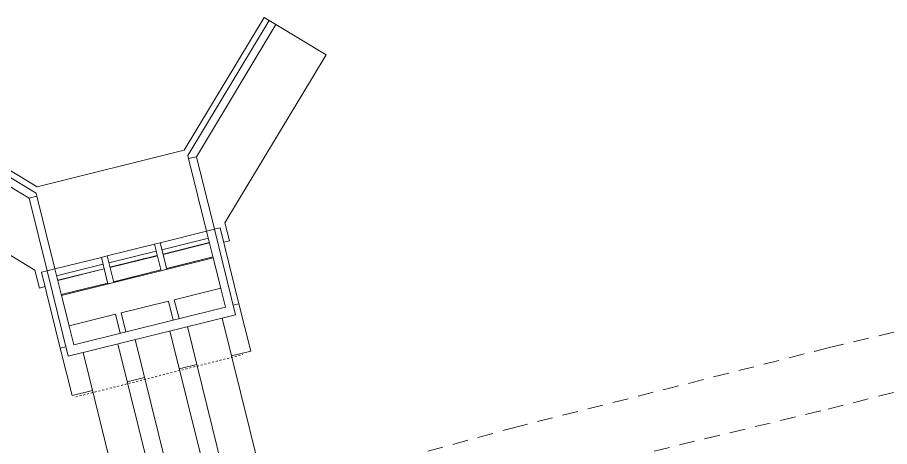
# Model space of a CAD drawing. Header units: metres. Extents: x -703672 to 3951284, y -4124475 to 4104628.
# Drawn here: x 327604.53 to 327649.16, y 4104424.47 to 4104446.43 of the extents above; entities that cross this region are included whole.
import ezdxf

# ---------------------------------------------------------------- set-up
doc = ezdxf.new("R2010")
doc.units = ezdxf.units.M
doc.header["$MEASUREMENT"] = 0
doc.linetypes.add('DGN Style 2', pattern=[1.328383, 0.79703, -0.531353])
doc.linetypes.add('DGN Style 4', pattern=[0.014126, 0.007063, -0.003532, 0, -0.003532])
for name, color, linetype, lineweight in [('V-ROAD-ASPH', 9, 'Continuous', 0), ('V-SITE-STRC', 253, 'Continuous', 0), ('V-TOPO-BKLN', 7, 'DGN Style 4', 0)]:
    doc.layers.add(name, color=color, linetype=linetype, lineweight=lineweight)

msp = doc.modelspace()

# ---------------------------------------------------------------- linework, layer by layer
at = {"layer": 'V-ROAD-ASPH', "linetype": 'DGN Style 2'}
for points in [[(327616.56127, 4104421.76933, 11.88183), (327629.85397, 4104425.41754, 11.7891), (327646.02421, 4104429.51911, 11.61845), (327659.83089, 4104432.82928, 11.64519), (327677.7854, 4104437.4557, 11.56353), (327691.30977, 4104440.75262, 11.62557), (327706.26267, 4104444.60241, 11.6212)], [(327617.0288, 4104419.25307, 11.93418), (327630.65935, 4104422.68353, 11.79941), (327646.01249, 4104426.38744, 11.63593), (327663.92882, 4104430.94748, 11.65549), (327677.98853, 4104434.69201, 11.604), (327691.68205, 4104438.12317, 11.67057), (327706.96406, 4104441.85363, 11.62433)]]:
    msp.add_polyline3d(points, dxfattribs=at)
at = {"layer": 'V-SITE-STRC'}
for p, q in [((327613.05649, 4104439.63134, 7.8695), (327617.15258, 4104446.42935, 7.90311)), ((327613.24931, 4104439.37008, 7.8706), (327617.40953, 4104446.27452, 7.90473)), ((327617.15258, 4104446.42935, 7.90311), (327617.40953, 4104446.27452, 7.90473)), ((327617.7607, 4104446.06292, 7.90695), (327617.40953, 4104446.27452, 7.90473)), ((327613.68812, 4104439.30393, 7.87354), (327617.7607, 4104446.06292, 7.90695)), ((327617.7607, 4104446.06292, 7.90695), (327620.33022, 4104444.51459, 7.92319)), ((327620.33022, 4104444.51459, 7.92319), (327615.14728, 4104435.91282, 7.88067)), ((327598.73524, 4104441.86172, 7.77366), (327605.53312, 4104437.76549, 7.81663)), ((327605.48472, 4104437.4444, 7.81603), (327598.58041, 4104441.60476, 7.77239)), ((327605.12767, 4104437.18088, 7.81337), (327598.36881, 4104441.25359, 7.77066)), ((327605.53312, 4104437.76549, 7.81663), (327613.05649, 4104439.63134, 7.8695)), ((327613.24931, 4104439.37008, 7.8706), (327613.29019, 4104439.20524, 7.87074)), ((327613.68812, 4104439.30393, 7.87354), (327613.29019, 4104439.20524, 7.87074)), ((327613.29019, 4104439.20524, 7.87074), (327614.21214, 4104435.48769, 7.87394)), ((327613.68812, 4104439.30393, 7.87354), (327614.61008, 4104435.58638, 7.87674)), ((327605.42214, 4104433.50092, 7.81232), (327596.82054, 4104438.68402, 7.75795)), ((327605.48472, 4104437.4444, 7.81603), (327605.5256, 4104437.27957, 7.81617)), ((327605.5256, 4104437.27957, 7.81617), (327605.12767, 4104437.18088, 7.81337)), ((327605.12767, 4104437.18088, 7.81337), (327606.04962, 4104433.46332, 7.81657)), ((327605.5256, 4104437.27957, 7.81617), (327606.44756, 4104433.56201, 7.81937)), ((327614.21214, 4104435.48769, 7.87394), (327614.61008, 4104435.58638, 7.87674)), ((327614.90125, 4104435.65859, 7.87878), (327614.61008, 4104435.58638, 7.87674)), ((327615.69327, 4104431.21869, 7.88049), (327614.61008, 4104435.58638, 7.87674)), ((327614.90125, 4104435.65859, 7.87878), (327615.86409, 4104431.7762, 7.88212)), ((327615.14728, 4104435.91282, 7.88067), (327615.37536, 4104434.99315, 7.88146)), ((327614.21214, 4104435.48769, 7.87394), (327611.83424, 4104434.89795, 7.85723)), ((327611.92213, 4104434.54357, 7.85753), (327614.30003, 4104435.13331, 7.87424)), ((327614.21214, 4104435.48769, 7.87394), (327615.17498, 4104431.6053, 7.87728)), ((327611.54307, 4104434.82574, 7.85518), (327609.11664, 4104434.22397, 7.83813)), ((327611.54307, 4104434.82574, 7.85518), (327611.88006, 4104433.4669, 7.85635)), ((327614.35598, 4104434.90772, 7.87444), (327611.97807, 4104434.31798, 7.85772)), ((327611.98195, 4104434.30237, 7.85774), (327614.35985, 4104434.89211, 7.87445)), ((327615.08419, 4104434.92094, 7.87942), (327615.37536, 4104434.99315, 7.88146)), ((327609.20452, 4104433.86959, 7.83843), (327611.63095, 4104434.47136, 7.85548)), ((327611.6869, 4104434.24577, 7.85568), (327609.26047, 4104433.64399, 7.83862)), ((327609.26434, 4104433.62838, 7.83864), (327611.69077, 4104434.23016, 7.85569)), ((327608.82546, 4104434.15175, 7.83608), (327606.44756, 4104433.56201, 7.81937)), ((327606.53544, 4104433.20764, 7.81967), (327608.91335, 4104433.79738, 7.83638)), ((327608.82546, 4104434.15175, 7.83608), (327609.16246, 4104432.79292, 7.83725)), ((327612.16085, 4104433.58098, 7.85836), (327614.53876, 4104434.17071, 7.87507)), ((327605.65022, 4104432.58124, 7.81311), (327605.42214, 4104433.50092, 7.81232)), ((327606.04962, 4104433.46332, 7.81657), (327605.75845, 4104433.39111, 7.81452)), ((327605.75845, 4104433.39111, 7.81452), (327606.72129, 4104429.50872, 7.81786)), ((327606.44756, 4104433.56201, 7.81937), (327606.04962, 4104433.46332, 7.81657)), ((327606.04962, 4104433.46332, 7.81657), (327607.13282, 4104429.09564, 7.82032)), ((327606.44756, 4104433.56201, 7.81937), (327607.4104, 4104429.67963, 7.8227)), ((327608.9693, 4104433.57178, 7.83658), (327606.59139, 4104432.98204, 7.81986)), ((327606.59526, 4104432.96643, 7.81988), (327608.97317, 4104433.55617, 7.83659)), ((327611.86968, 4104433.50876, 7.85631), (327609.44325, 4104432.90699, 7.83926)), ((327612.17123, 4104433.53912, 7.85839), (327611.88006, 4104433.4669, 7.85635)), ((327609.45363, 4104432.86513, 7.83929), (327609.16246, 4104432.79292, 7.83725)), ((327605.65022, 4104432.58124, 7.81311), (327605.94139, 4104432.65346, 7.81516)), ((327606.77417, 4104432.24504, 7.8205), (327609.15208, 4104432.83478, 7.83721)), ((327615.17498, 4104431.6053, 7.87728), (327607.4104, 4104429.67963, 7.8227)), ((327615.69327, 4104431.21869, 7.88049), (327607.13282, 4104429.09564, 7.82032)), ((327619.04173, 4104407.1518, 7.8833), (327613.22493, 4104430.60653, 7.86314)), ((327620.71481, 4104408.00289, 7.89542), (327614.99991, 4104431.04674, 7.87562)), ((327618.14764, 4104406.93006, 7.87701), (327612.33083, 4104430.38478, 7.85686)), ((327619.61516, 4104389.58837, 7.87259), (327609.66176, 4104429.72283, 7.8381)), ((327620.24715, 4104390.86696, 7.87797), (327610.55585, 4104429.94458, 7.84438)), ((327607.01246, 4104429.58094, 7.81991), (327606.72129, 4104429.50872, 7.81786)), ((327619.17061, 4104383.78355, 7.86473), (327607.88677, 4104429.28262, 7.82562)), ((327616.46586, 4104429.34971, 7.8842), (327615.48133, 4104429.10554, 7.87728)), ((327613.70634, 4104428.66533, 7.86481), (327612.81225, 4104428.44359, 7.85853)), ((327611.03727, 4104428.00338, 7.84605), (327610.14318, 4104427.78164, 7.83977))]:
    msp.add_line(p, q, dxfattribs=at)
at = {"layer": 'V-SITE-STRC', "extrusion": (-0.006822, -0.00083241, 0.999976), "flags": 128}
for points, elevation in [([(327604.60162, 4104430.26329), (327604.26463, 4104431.62213), (327603.97345, 4104431.54992)], -5643.63112), ([(327601.88395, 4104429.58931), (327601.54696, 4104430.94814), (327601.25578, 4104430.87593)], -5643.63112), ([(327605.22747, 4104427.73974), (327604.98676, 4104428.71034), (327607.36472, 4104429.30008), (327606.97958, 4104430.85303), (327599.21481, 4104428.92736)], -5643.63112), ([(327599.21481, 4104428.92736), (327599.59994, 4104427.3744), (327601.97791, 4104427.96414), (327602.21862, 4104426.99354)], -5643.63113), ([(327602.50979, 4104427.06575), (327602.26908, 4104428.03635), (327604.69558, 4104428.63813), (327604.93629, 4104427.66753)], -5643.63112), ([(327608.89632, 4104426.07389), (327608.29455, 4104428.50038), (327608.00337, 4104428.42817)], -5643.63113), ([(327599.15153, 4104426.2329), (327599.7533, 4104423.80641), (327600.79846, 4104424.06561)], -5643.63113)]:
    msp.add_lwpolyline(points, dxfattribs=dict(at, elevation=elevation))
at = {"layer": 'V-TOPO-BKLN'}
msp.add_line((327607.50993, 4104427.00903, 9.65), (327616.05893, 4104429.17803, 9.65), dxfattribs=at)
at = {"layer": 'V-TOPO-BKLN', "elevation": 9.65, "flags": 128}
msp.add_lwpolyline([(327607.50993, 4104427.00903), (327616.05893, 4104429.17803)], dxfattribs=at)

doc.saveas('drawing.dxf')
